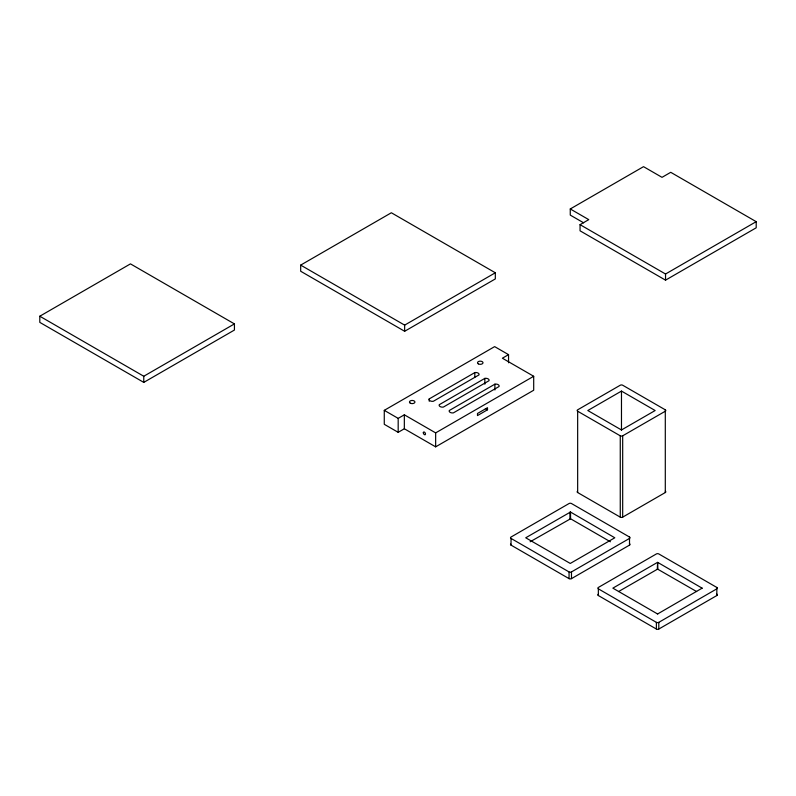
<?xml version="1.0" encoding="UTF-8"?>
<svg xmlns="http://www.w3.org/2000/svg" width="796" height="796" viewBox="0 0 796 796"><rect width="100%" height="100%" fill="white"/><g stroke="black" fill="none" stroke-linecap="round" stroke-linejoin="round"><path stroke-width="1.19" d="M39.8 316.221L130.464 263.874L234.432 323.902L234.432 330.041L143.768 382.388L39.8 322.37L39.8 316.221L143.768 376.249L234.432 323.902M300.679 265.108L391.353 212.761L495.321 272.779L495.321 278.928L404.647 331.275L300.679 271.247L300.679 265.108L404.647 325.126L495.321 272.779M570.264 208.96L643.526 166.662L662.023 177.339L670.73 172.314L756.2 221.666L756.2 227.805L665.536 280.152L580.055 230.81L580.055 224.661L588.761 219.636L570.264 208.96L570.264 215.099L583.627 222.82M508.545 354.648L502.385 358.21L533.698 376.279L533.698 390.239L435.651 446.845L404.338 428.765L398.179 432.327L384.269 424.308L384.269 410.348L494.644 346.618L508.545 354.648L508.545 362.787M429.243 398.895L474.824 372.588A3.323 1.92 0 0 1 478.088 373.075A3.323 1.92 0 0 1 478.933 374.956L433.352 401.274A3.323 1.92 0 0 1 430.089 400.786A3.323 1.92 0 0 1 429.243 398.895L429.243 401.224M384.269 410.348L398.179 418.368L404.338 414.806L435.651 432.885L533.698 376.279M580.055 224.661L665.536 274.013L756.2 221.666M484.854 378.379L439.283 404.686A3.323 1.92 0 0 0 440.128 406.577A3.323 1.92 0 0 0 443.392 407.064L488.963 380.747A3.323 1.92 0 0 0 488.117 378.866A3.323 1.92 0 0 0 484.854 378.379L484.854 384.189M494.893 384.17L449.312 410.487A3.323 1.92 0 0 0 450.158 412.368A3.323 1.92 0 0 0 453.421 412.855L499.002 386.548A3.323 1.92 0 0 0 498.157 384.657A3.323 1.92 0 0 0 494.893 384.17L494.893 389.99M487.51 409.781L477.481 415.582L477.481 413.482L487.51 407.691L487.51 409.781L485.401 408.567M621.477 391.085L587.806 410.527L621.477 429.959L655.148 410.527L621.477 391.085L621.477 430.357M577.657 411.224L620.263 435.82A1.711 0.985 0 0 0 622.681 435.82L665.297 411.224A1.711 0.985 0 0 0 665.297 409.821L622.681 385.224A1.711 0.985 0 0 0 620.263 385.224L577.657 409.821A1.711 0.985 0 0 0 577.657 411.224L577.657 492.535L620.263 517.141A1.711 0.985 0 0 0 622.681 517.141L665.297 492.535L665.297 409.821M570.483 512.037L525.728 537.788L570.264 563.449L614.801 537.788L570.523 512.057L570.573 518.773L610.393 541.768M530.146 541.768L570.573 518.773M511.032 538.424L569.06 571.926A1.711 0.985 0 0 0 571.478 571.926L629.507 538.424A1.711 0.985 0 0 0 629.507 537.031L571.478 503.53A1.711 0.985 0 0 0 569.06 503.53L511.032 537.031A1.711 0.985 0 0 0 511.032 538.424L511.032 545.121L569.06 578.632A1.711 0.985 0 0 0 571.478 578.632L629.507 545.121L629.507 537.031M618.552 591.567L657.596 569.12L696.639 591.567M598.353 588.841L656.382 622.343A1.711 0.985 0 0 0 658.799 622.343L716.828 588.841A1.711 0.985 0 0 0 716.828 587.448L658.799 553.946A1.711 0.985 0 0 0 656.382 553.946L598.353 587.448A1.711 0.985 0 0 0 598.353 588.841L598.353 595.547L656.382 629.049A1.711 0.985 0 0 0 658.799 629.049L716.828 595.547L716.828 587.448M657.894 613.796L657.377 613.835M665.536 274.013L665.536 280.152M658.799 622.343L658.799 629.049M657.894 569.2L657.596 562.424L657.297 569.2M656.382 622.343L656.382 629.049M622.681 435.82L622.681 517.141M620.263 435.82L620.263 517.141M571.478 571.926L571.478 578.632M569.966 512.077L569.966 518.773M569.06 571.926L569.06 578.632M474.824 372.588L474.824 377.234M435.651 432.885L435.651 446.845M404.647 325.126L404.647 331.275M404.338 414.806L404.338 428.765M398.179 418.368L398.179 432.327M143.768 376.249L143.768 382.388M665.297 491.142A1.711 0.985 0 0 1 665.297 492.535M577.657 492.535A1.711 0.985 0 0 1 577.508 491.231M629.507 543.728A1.711 0.985 0 0 1 629.507 545.121M511.032 545.121A1.711 0.985 0 0 1 510.654 544.046M716.828 594.144A1.711 0.985 0 0 1 716.828 595.547M598.353 595.547A1.711 0.985 0 0 1 598.214 594.244M702.152 588.144L657.596 613.975L612.86 588.144L657.596 562.324L702.142 588.174M478.326 363.862A2.736 1.582 0 0 0 482.903 363.155A2.736 1.582 0 0 0 479.55 361.215A2.736 1.582 0 0 0 478.326 363.862M410.268 403.154A2.736 1.582 0 0 0 414.835 402.448A2.736 1.582 0 0 0 411.492 400.507A2.736 1.582 0 0 0 410.268 403.154M423.323 432.745A1.542 0.886 60 0 0 424.955 434.775A1.542 0.886 60 0 0 424.955 432.606A1.542 0.886 60 0 0 423.323 432.745"/></g></svg>
